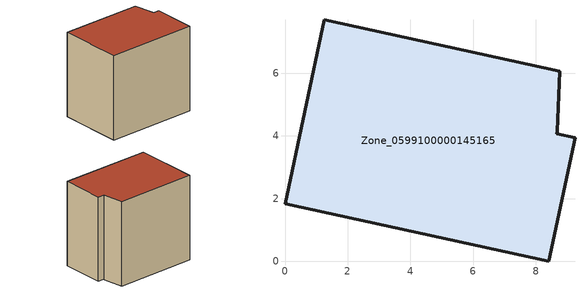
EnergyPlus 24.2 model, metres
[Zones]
Zone_0599100000145165
 floor ground (C_G): 0,1.84 1.25,7.71 8.76,6.06 8.69,4.14 8.67,4.07 9.25,3.94 8.41,0 z0
 wall outside (C_F): 1.25,7.71 0,1.84 8.41,0 9.25,3.94 8.67,4.07 8.69,4.14 8.76,6.06 1.25,7.71 z0:8.06
 roof outside (C_R): 8.67,4.07 8.69,4.14 8.76,6.06 1.25,7.71 0,1.84 8.41,0 9.25,3.94 z8.06
[BUILDING]
Pand.0599100000145165: North Axis=0; Terrain=City; Loads Convergence Tolerance Value=0.04; Temperature Convergence Tolerance Value=0.4; Solar Distribution=FullExterior; Maximum Number of Warmup Days=25; Minimum Number of Warmup Days=1
[Site:Location]
Rotterdam.The.Hague.AP_ZH_NLD Design_Conditions: Latitude=51.96; Longitude=4.45; Time Zone=1; Elevation=-4.5
[SITE:GROUNDTEMPERATURE:BUILDINGSURFACE]
18, 18, 18, 18, 18, 18, 18, 18, 18, 18, 18, 18
[MATERIAL] Thermal Absorptance=0.9; Solar Absorptance=0.7; Visible Absorptance=0.7
Name | Roughness | Thickness | Conductivity | Density | Specific Heat
G.TI.1975-1991 | MediumSmooth | 0.15 | 0.288461 | 540 | 1210
F.TI.1975-1991 | Rough | 0.3 | 0.230769 | 1920 | 840
R.TI.1975-1991 | MediumRough | 0.2 | 0.153846 | 1500 | 1000
[CONSTRUCTION]
C_G: G.TI.1975-1991
C_F: F.TI.1975-1991
C_R: R.TI.1975-1991
[ZONE]
Zone_0599100000145165: Type=1; Multiplier=1; Ceiling Height=Autocalculate; Volume=Autocalculate; Floor Area=autocalculate; Part of Total Floor Area=Yes
[ZONEINFILTRATION:DESIGNFLOWRATE]
Infil_Zone_0599100000145165: Zone or ZoneList or Space or SpaceList=Zone_0599100000145165; Schedule=AlwaysOn; Design Flow Rate Calculation Method=Flow/Area; Flow Rate per Floor Area=0.003; Constant Term Coefficient=1; Temperature Term Coefficient=0; Velocity Term Coefficient=0; Velocity Squared Term Coefficient=0
[HVACTEMPLATE:ZONE:IDEALLOADSAIRSYSTEM]
Zone_0599100000145165: Maximum Heating Supply Air Temperature=50; Minimum Cooling Supply Air Temperature=13; Maximum Heating Supply Air Humidity Ratio=0.0156; Minimum Cooling Supply Air Humidity Ratio=0.0077; Heating Limit=NoLimit; Cooling Limit=NoLimit; Dehumidification Control Type=ConstantSensibleHeatRatio; Cooling Sensible Heat Ratio=0.7; Dehumidification Setpoint=60; Humidification Control Type=None; Humidification Setpoint=30; Outdoor Air Method=None; Outdoor Air Flow Rate per Person=0.00944; Outdoor Air Flow Rate per Zone Floor Area=0; Outdoor Air Flow Rate per Zone=0; Demand Controlled Ventilation Type=None; Outdoor Air Economizer Type=NoEconomizer; Heat Recovery Type=None; Sensible Heat Recovery Effectiveness=0.7; Latent Heat Recovery Effectiveness=0.65
[ZONECONTROL:THERMOSTAT]
ThermostatControl_Zone_0599100000145165: Zone or ZoneList=Zone_0599100000145165; Control Type Schedule=DualSetpointControlType; Control 1=Thermostat_Zone_0599100000145165; Temperature Difference Between Cutout And Setpoint=0
[THERMOSTATSETPOINT:DUALSETPOINT]
Thermostat_Zone_0599100000145165: Heating Setpoint Temperature Schedule=HeatingSetpoint_Zone_0599100000145165; Cooling Setpoint Temperature Schedule=CoolingSetpoint_Zone_0599100000145165
[SCHEDULE:COMPACT]
HeatingSetpoint_Zone_0599100000145165: Through: 12/31, For: AllDays, Until: 24:00, 21
CoolingSetpoint_Zone_0599100000145165: Through: 12/31, For: AllDays, Until: 24:00, 24
DualSetpointControlType: Through: 12/31, For: AllDays, Until: 24:00, 4
AlwaysOn: Through: 12/31, For: AllDays, Until: 24:00, 1
